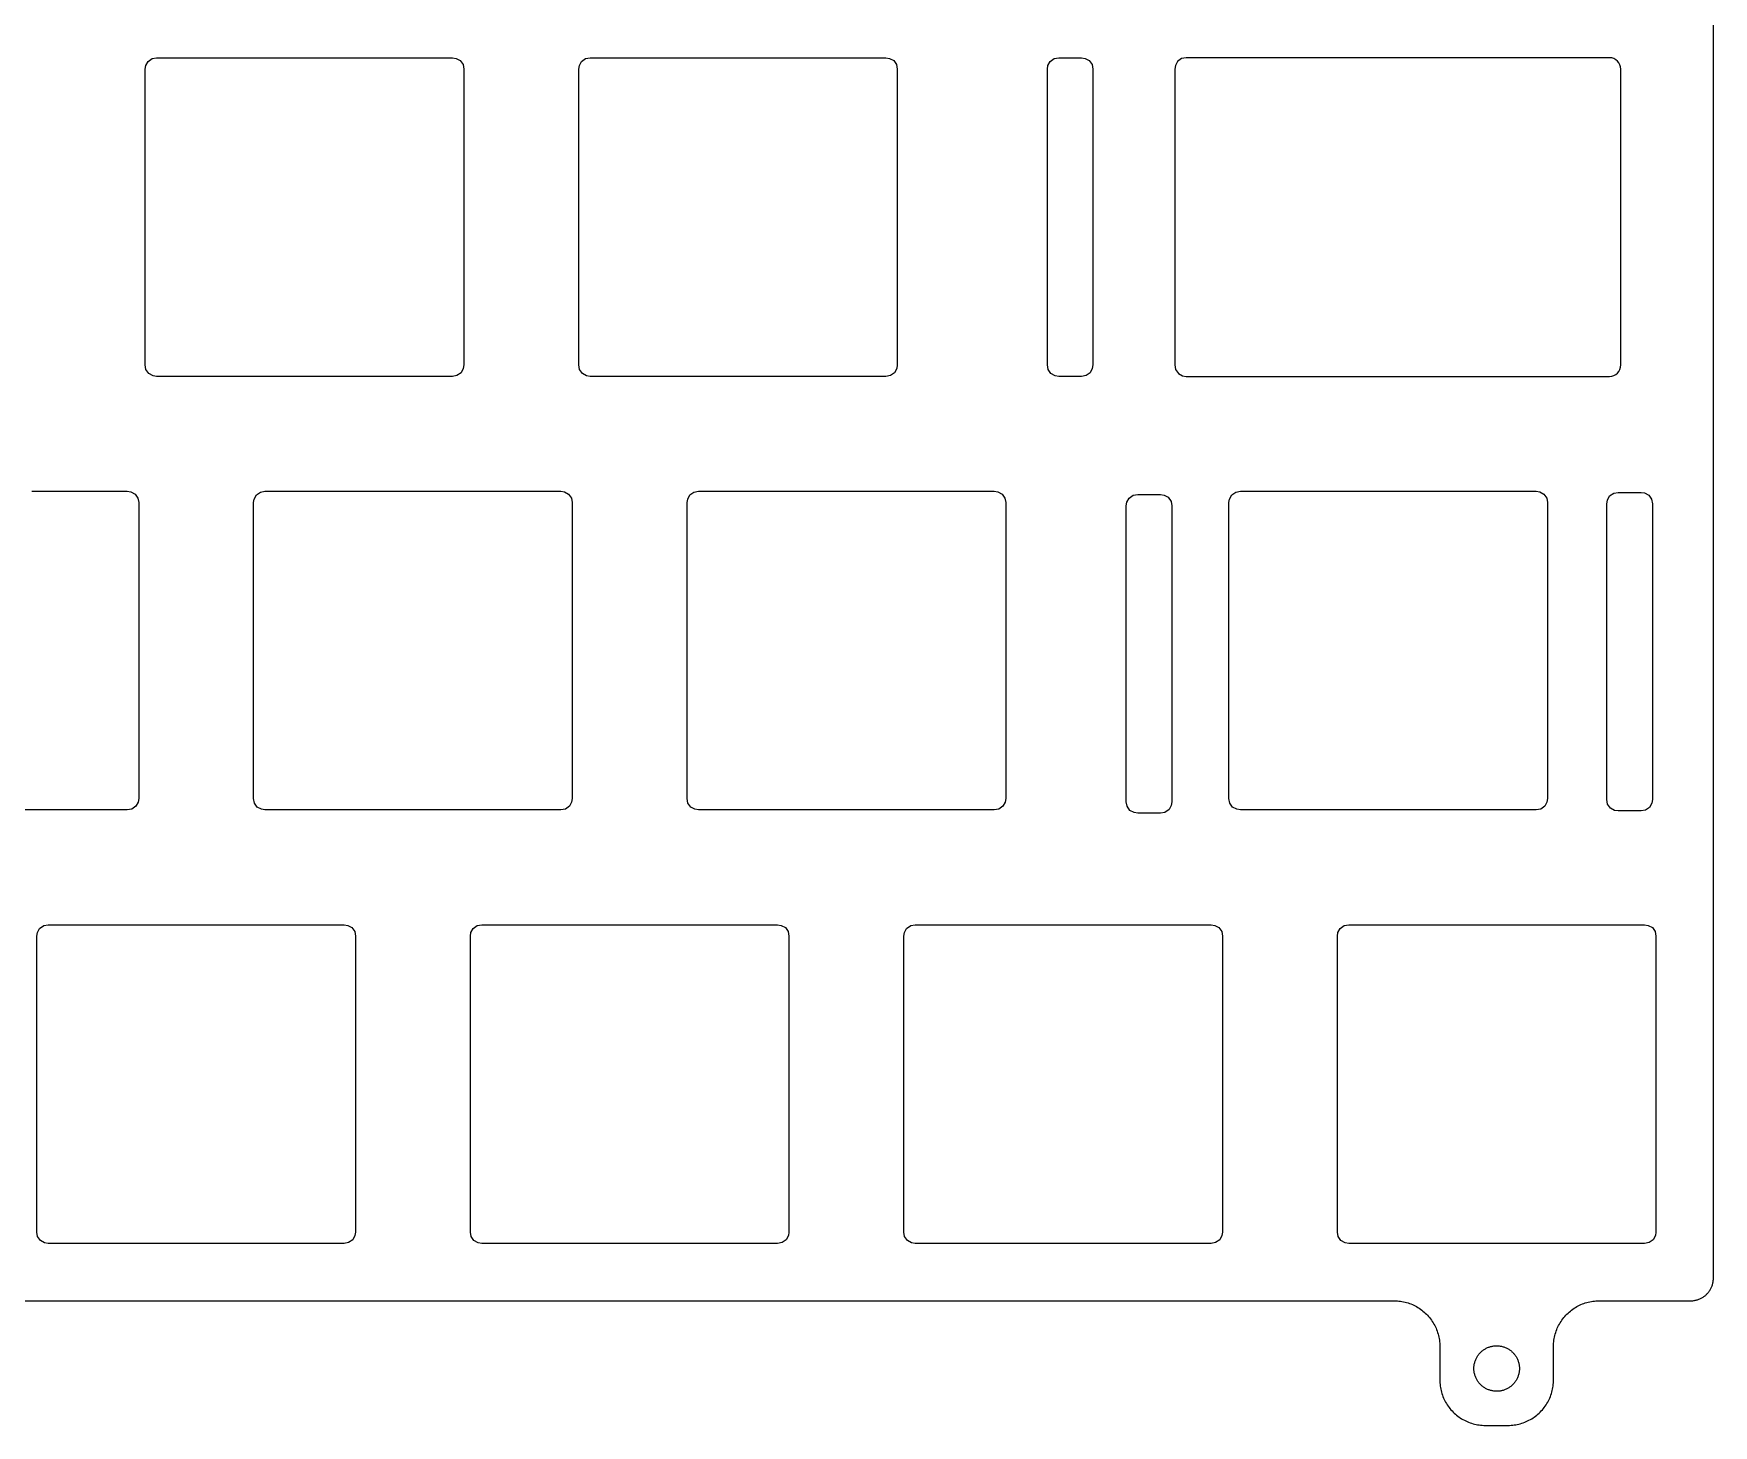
# Model space of a CAD drawing. Header units: millimetres. Extents: x -303 to 2, y 53 to 159.
# Drawn here: x -72 to 1.8, y 52.6 to 113.7 of the extents above; entities that cross this region are included whole.
import ezdxf

# ---------------------------------------------------------------- set-up
doc = ezdxf.new("R2010")
doc.units = ezdxf.units.MM
doc.layers.get('0').update_dxf_attribs({"linetype": 'CONTINUOUS'})

msp = doc.modelspace()

# ---------------------------------------------------------------- linework, layer by layer
for points in [[(-98.47159, 58.05837), (-12.22159, 58.05837), (-12.15331, 58.05721), (-12.08511, 58.05371), (-12.01706, 58.04789), (-11.94926, 58.03974), (-11.88177, 58.02929), (-11.81468, 58.01654), (-11.74806, 58.00151), (-11.682, 57.98421), (-11.61656, 57.96466), (-11.55183, 57.94289), (-11.48788, 57.91893), (-11.42479, 57.8928), (-11.36262, 57.86452), (-11.30146, 57.83414), (-11.24137, 57.80169), (-11.18242, 57.76721), (-11.12469, 57.73074), (-11.06823, 57.69231), (-11.01312, 57.65198), (-10.95942, 57.6098), (-10.90718, 57.5658), (-10.85648, 57.52004), (-10.80738, 57.47259), (-10.75992, 57.42348), (-10.71416, 57.37278), (-10.67017, 57.32055), (-10.62798, 57.26685), (-10.58765, 57.21173), (-10.54923, 57.15528), (-10.51275, 57.09754), (-10.47827, 57.03859), (-10.44582, 56.9785), (-10.41544, 56.91734), (-10.38717, 56.85517), (-10.36103, 56.79208), (-10.33707, 56.72813), (-10.3153, 56.6634), (-10.29576, 56.59797), (-10.27846, 56.5319), (-10.26342, 56.46528), (-10.25067, 56.39819), (-10.24022, 56.33071), (-10.23208, 56.2629), (-10.22625, 56.19486), (-10.22276, 56.12665), (-10.22159, 56.05837), (-10.22159, 54.58337), (-10.22042, 54.51509), (-10.21693, 54.44689), (-10.21111, 54.37884), (-10.20296, 54.31104), (-10.19251, 54.24355), (-10.17976, 54.17646), (-10.16473, 54.10984), (-10.14743, 54.04378), (-10.12788, 53.97834), (-10.10611, 53.91361), (-10.08215, 53.84966), (-10.05601, 53.78657), (-10.02774, 53.72441), (-9.99736, 53.66324), (-9.96491, 53.60315), (-9.93043, 53.5442), (-9.89396, 53.48647), (-9.85553, 53.43001), (-9.8152, 53.3749), (-9.77301, 53.3212), (-9.72902, 53.26897), (-9.68326, 53.21827), (-9.6358, 53.16916), (-9.5867, 53.1217), (-9.536, 53.07595), (-9.48377, 53.03195), (-9.43006, 52.98976), (-9.37495, 52.94943), (-9.31849, 52.91101), (-9.26076, 52.87453), (-9.20181, 52.84005), (-9.14172, 52.8076), (-9.08056, 52.77722), (-9.01839, 52.74895), (-8.9553, 52.72282), (-8.89135, 52.69885), (-8.82662, 52.67708), (-8.76118, 52.65754), (-8.69512, 52.64024), (-8.6285, 52.6252), (-8.56141, 52.61245), (-8.49392, 52.602), (-8.42612, 52.59386), (-8.35808, 52.58804), (-8.28987, 52.58454), (-8.22159, 52.58337), (-7.22159, 52.58337), (-7.15331, 52.58454), (-7.08511, 52.58804), (-7.01706, 52.59386), (-6.94926, 52.602), (-6.88177, 52.61245), (-6.81468, 52.6252), (-6.74806, 52.64024), (-6.682, 52.65754), (-6.61656, 52.67708), (-6.55183, 52.69885), (-6.48788, 52.72282), (-6.42479, 52.74895), (-6.36262, 52.77722), (-6.30146, 52.8076), (-6.24137, 52.84005), (-6.18242, 52.87453), (-6.12469, 52.91101), (-6.06823, 52.94943), (-6.01312, 52.98976), (-5.95942, 53.03195), (-5.90718, 53.07595), (-5.85648, 53.1217), (-5.80738, 53.16916), (-5.75992, 53.21827), (-5.71416, 53.26897), (-5.67017, 53.3212), (-5.62798, 53.3749), (-5.58765, 53.43001), (-5.54923, 53.48647), (-5.51275, 53.5442), (-5.47827, 53.60315), (-5.44582, 53.66324), (-5.41544, 53.72441), (-5.38717, 53.78657), (-5.36103, 53.84966), (-5.33707, 53.91361), (-5.3153, 53.97834), (-5.29576, 54.04378), (-5.27846, 54.10984), (-5.26342, 54.17646), (-5.25067, 54.24355), (-5.24022, 54.31104), (-5.23208, 54.37884), (-5.22625, 54.44689), (-5.22276, 54.51509), (-5.22159, 54.58337), (-5.22159, 56.05837), (-5.22042, 56.12665), (-5.21693, 56.19486), (-5.21111, 56.2629), (-5.20296, 56.33071), (-5.19251, 56.39819), (-5.17976, 56.46528), (-5.16473, 56.5319), (-5.14743, 56.59797), (-5.12788, 56.6634), (-5.10611, 56.72813), (-5.08215, 56.79208), (-5.05601, 56.85517), (-5.02774, 56.91734), (-4.99736, 56.9785), (-4.96491, 57.03859), (-4.93043, 57.09754), (-4.89396, 57.15528), (-4.85553, 57.21173), (-4.8152, 57.26685), (-4.77301, 57.32055), (-4.72902, 57.37278), (-4.68326, 57.42348), (-4.6358, 57.47259), (-4.5867, 57.52004), (-4.536, 57.5658), (-4.48377, 57.6098), (-4.43006, 57.65198), (-4.37495, 57.69231), (-4.31849, 57.73074), (-4.26076, 57.76721), (-4.20181, 57.80169), (-4.14172, 57.83414), (-4.08056, 57.86452), (-4.01839, 57.8928), (-3.9553, 57.91893), (-3.89135, 57.94289), (-3.82662, 57.96466), (-3.76118, 57.98421), (-3.69512, 58.00151), (-3.6285, 58.01654), (-3.56141, 58.02929), (-3.49392, 58.03974), (-3.42612, 58.04789), (-3.35808, 58.05371), (-3.28987, 58.05721), (-3.22159, 58.05837), (0.80283, 58.05837), (0.83697, 58.05896), (0.87107, 58.0607), (0.90509, 58.06362), (0.93899, 58.06769), (0.97274, 58.07291), (1.00628, 58.07929), (1.03959, 58.08681), (1.07262, 58.09546), (1.10534, 58.10523), (1.13771, 58.11611), (1.16968, 58.12809), (1.20123, 58.14116), (1.23231, 58.1553), (1.26289, 58.17049), (1.29294, 58.18671), (1.32241, 58.20395), (1.35128, 58.22219), (1.37951, 58.2414), (1.40706, 58.26157), (1.43391, 58.28266), (1.46003, 58.30466), (1.48538, 58.32754), (1.50993, 58.35126), (1.53366, 58.37582), (1.55654, 58.40117), (1.57854, 58.42728), (1.59963, 58.45414), (1.6198, 58.48169), (1.63901, 58.50992), (1.65724, 58.53879), (1.67449, 58.56826), (1.69071, 58.59831), (1.7059, 58.62889), (1.72004, 58.65997), (1.7331, 58.69152), (1.74509, 58.72349), (1.75597, 58.75586), (1.76574, 58.78857), (1.77439, 58.82161), (1.78191, 58.85492), (1.78828, 58.88846), (1.79351, 58.92221), (1.79758, 58.95611), (1.80049, 58.99013), (1.80224, 59.02423), (1.80283, 59.05837), (1.80283, 152.30625)], [(-72.09433, 93.63084), (-71.51014, 93.63084), (-70.91882, 93.63084), (-70.32154, 93.63084), (-69.71951, 93.63084), (-69.1139, 93.63084), (-68.50592, 93.63084), (-67.89674, 93.63084), (-67.73854, 93.60447), (-67.55494, 93.50877), (-67.42955, 93.3305), (-67.39674, 93.13084), (-67.39674, 93.05626), (-67.39674, 92.83885), (-67.39674, 92.48814), (-67.39674, 92.26577), (-67.39674, 92.01365), (-67.39674, 91.73297), (-67.39674, 91.42491), (-67.39674, 91.09066), (-67.39674, 90.73143), (-67.39674, 90.34839), (-67.39674, 89.94273), (-67.39674, 89.51565), (-67.39674, 89.06834), (-67.39674, 88.60199), (-67.39674, 88.11778), (-67.39674, 87.61691), (-67.39674, 87.10057), (-67.39674, 86.56994), (-67.39674, 86.02623), (-67.39674, 85.47061), (-67.39674, 84.90428), (-67.39674, 84.32843), (-67.39674, 83.74424), (-67.39674, 83.15292), (-67.39674, 82.55565), (-67.39674, 81.95361), (-67.39674, 81.348), (-67.39674, 80.74002), (-67.39674, 80.13084), (-67.42311, 79.97264), (-67.51881, 79.78904), (-67.69708, 79.66365), (-67.89674, 79.63084), (-67.97132, 79.63084), (-68.18873, 79.63084), (-68.53944, 79.63084), (-68.76181, 79.63084), (-69.01393, 79.63084), (-69.29461, 79.63084), (-69.60267, 79.63084), (-69.93692, 79.63084), (-70.29615, 79.63084), (-70.6792, 79.63084), (-71.08485, 79.63084), (-71.51193, 79.63084), (-71.95924, 79.63084), (-72.42559, 79.63084)]]:
    msp.add_lwpolyline(points)
for points in [[(-53.10924, 110.78297), (-53.10924, 110.47491), (-53.10924, 110.14066), (-53.10924, 109.78143), (-53.10924, 109.39839), (-53.10924, 108.99273), (-53.10924, 108.56565), (-53.10924, 108.11834), (-53.10924, 107.65199), (-53.10924, 107.16778), (-53.10924, 106.66691), (-53.10924, 106.15057), (-53.10924, 105.61994), (-53.10924, 105.07623), (-53.10924, 104.52061), (-53.10924, 103.95428), (-53.10924, 103.37843), (-53.10924, 102.79424), (-53.10924, 102.20292), (-53.10924, 101.60565), (-53.10924, 101.00361), (-53.10924, 100.398), (-53.10924, 99.79002), (-53.10924, 99.18084), (-53.13561, 99.02264), (-53.23131, 98.83904), (-53.40958, 98.71365), (-53.60924, 98.68084), (-53.68382, 98.68084), (-53.90123, 98.68084), (-54.25194, 98.68084), (-54.47431, 98.68084), (-54.72643, 98.68084), (-55.00711, 98.68084), (-55.31517, 98.68084), (-55.64942, 98.68084), (-56.00865, 98.68084), (-56.3917, 98.68084), (-56.79735, 98.68084), (-57.22443, 98.68084), (-57.67174, 98.68084), (-58.13809, 98.68084), (-58.6223, 98.68084), (-59.12317, 98.68084), (-59.63951, 98.68084), (-60.17014, 98.68084), (-60.71385, 98.68084), (-61.26947, 98.68084), (-61.8358, 98.68084), (-62.41165, 98.68084), (-62.99584, 98.68084), (-63.58716, 98.68084), (-64.18444, 98.68084), (-64.78647, 98.68084), (-65.39208, 98.68084), (-66.00006, 98.68084), (-66.60924, 98.68084), (-66.76744, 98.70721), (-66.95104, 98.80291), (-67.07643, 98.98118), (-67.10924, 99.18084), (-67.10924, 99.25543), (-67.10924, 99.47283), (-67.10924, 99.82354), (-67.10924, 100.04591), (-67.10924, 100.29803), (-67.10924, 100.57871), (-67.10924, 100.88677), (-67.10924, 101.22102), (-67.10924, 101.58026), (-67.10924, 101.9633), (-67.10924, 102.36895), (-67.10924, 102.79603), (-67.10924, 103.24334), (-67.10924, 103.7097), (-67.10924, 104.1939), (-67.10924, 104.69477), (-67.10924, 105.21111), (-67.10924, 105.74174), (-67.10924, 106.28546), (-67.10924, 106.84107), (-67.10924, 107.4074), (-67.10924, 107.98325), (-67.10924, 108.56744), (-67.10924, 109.15876), (-67.10924, 109.75604), (-67.10924, 110.35807), (-67.10924, 110.96368), (-67.10924, 111.57166), (-67.10924, 112.18084), (-67.08287, 112.33904), (-66.98717, 112.52264), (-66.8089, 112.64803), (-66.60924, 112.68084), (-66.53466, 112.68084), (-66.31725, 112.68084), (-65.96654, 112.68084), (-65.74417, 112.68084), (-65.49205, 112.68084), (-65.21137, 112.68084), (-64.90331, 112.68084), (-64.56906, 112.68084), (-64.20983, 112.68084), (-63.82678, 112.68084), (-63.42113, 112.68084), (-62.99405, 112.68084), (-62.54674, 112.68084), (-62.08039, 112.68084), (-61.59618, 112.68084), (-61.09531, 112.68084), (-60.57897, 112.68084), (-60.04834, 112.68084), (-59.50463, 112.68084), (-58.94901, 112.68084), (-58.38268, 112.68084), (-57.80683, 112.68084), (-57.22264, 112.68084), (-56.63132, 112.68084), (-56.03404, 112.68084), (-55.43201, 112.68084), (-54.8264, 112.68084), (-54.21842, 112.68084), (-53.60924, 112.68084), (-53.45104, 112.65447), (-53.26744, 112.55877), (-53.14205, 112.3805), (-53.10924, 112.18084), (-53.10924, 112.10626), (-53.10924, 111.88885), (-53.10924, 111.53814), (-53.10924, 111.31577), (-53.10924, 111.06365)], [(-34.05924, 111.06365), (-34.05924, 110.78297), (-34.05924, 110.47491), (-34.05924, 110.14066), (-34.05924, 109.78143), (-34.05924, 109.39839), (-34.05924, 108.99273), (-34.05924, 108.56565), (-34.05924, 108.11834), (-34.05924, 107.65199), (-34.05924, 107.16778), (-34.05924, 106.66691), (-34.05924, 106.15057), (-34.05924, 105.61994), (-34.05924, 105.07623), (-34.05924, 104.52061), (-34.05924, 103.95428), (-34.05924, 103.37843), (-34.05924, 102.79424), (-34.05924, 102.20292), (-34.05924, 101.60565), (-34.05924, 101.00361), (-34.05924, 100.398), (-34.05924, 99.79002), (-34.05924, 99.18084), (-34.08561, 99.02264), (-34.18131, 98.83904), (-34.35958, 98.71365), (-34.55924, 98.68084), (-34.63382, 98.68084), (-34.85123, 98.68084), (-35.20194, 98.68084), (-35.42431, 98.68084), (-35.67643, 98.68084), (-35.95711, 98.68084), (-36.26517, 98.68084), (-36.59942, 98.68084), (-36.95865, 98.68084), (-37.3417, 98.68084), (-37.74735, 98.68084), (-38.17443, 98.68084), (-38.62174, 98.68084), (-39.08809, 98.68084), (-39.5723, 98.68084), (-40.07317, 98.68084), (-40.58951, 98.68084), (-41.12014, 98.68084), (-41.66385, 98.68084), (-42.21947, 98.68084), (-42.7858, 98.68084), (-43.36165, 98.68084), (-43.94584, 98.68084), (-44.53716, 98.68084), (-45.13444, 98.68084), (-45.73647, 98.68084), (-46.34208, 98.68084), (-46.95006, 98.68084), (-47.55924, 98.68084), (-47.71744, 98.70721), (-47.90104, 98.80291), (-48.02643, 98.98118), (-48.05924, 99.18084), (-48.05924, 99.25543), (-48.05924, 99.47283), (-48.05924, 99.82354), (-48.05924, 100.04591), (-48.05924, 100.29803), (-48.05924, 100.57871), (-48.05924, 100.88677), (-48.05924, 101.22102), (-48.05924, 101.58026), (-48.05924, 101.9633), (-48.05924, 102.36895), (-48.05924, 102.79603), (-48.05924, 103.24334), (-48.05924, 103.7097), (-48.05924, 104.1939), (-48.05924, 104.69477), (-48.05924, 105.21111), (-48.05924, 105.74174), (-48.05924, 106.28546), (-48.05924, 106.84107), (-48.05924, 107.4074), (-48.05924, 107.98325), (-48.05924, 108.56744), (-48.05924, 109.15876), (-48.05924, 109.75604), (-48.05924, 110.35807), (-48.05924, 110.96368), (-48.05924, 111.57166), (-48.05924, 112.18084), (-48.03287, 112.33904), (-47.93717, 112.52264), (-47.7589, 112.64803), (-47.55924, 112.68084), (-47.48466, 112.68084), (-47.26725, 112.68084), (-46.91654, 112.68084), (-46.69417, 112.68084), (-46.44205, 112.68084), (-46.16137, 112.68084), (-45.85331, 112.68084), (-45.51906, 112.68084), (-45.15983, 112.68084), (-44.77678, 112.68084), (-44.37113, 112.68084), (-43.94405, 112.68084), (-43.49674, 112.68084), (-43.03039, 112.68084), (-42.54618, 112.68084), (-42.04531, 112.68084), (-41.52897, 112.68084), (-40.99834, 112.68084), (-40.45463, 112.68084), (-39.89901, 112.68084), (-39.33268, 112.68084), (-38.75683, 112.68084), (-38.17264, 112.68084), (-37.58132, 112.68084), (-36.98404, 112.68084), (-36.38201, 112.68084), (-35.7764, 112.68084), (-35.16842, 112.68084), (-34.55924, 112.68084), (-34.40104, 112.65447), (-34.21744, 112.55877), (-34.09205, 112.3805), (-34.05924, 112.18084), (-34.05924, 112.10626), (-34.05924, 111.88885), (-34.05924, 111.53814), (-34.05924, 111.31577)], [(-25.46549, 111.53814), (-25.46549, 111.31577), (-25.46549, 111.06365), (-25.46549, 110.78297), (-25.46549, 110.47491), (-25.46549, 110.14066), (-25.46549, 109.78143), (-25.46549, 109.39839), (-25.46549, 108.99273), (-25.46549, 108.56565), (-25.46549, 108.11834), (-25.46549, 107.65199), (-25.46549, 107.16778), (-25.46549, 106.66691), (-25.46549, 106.15057), (-25.46549, 105.61994), (-25.46549, 105.07623), (-25.46549, 104.52061), (-25.46549, 103.95428), (-25.46549, 103.37843), (-25.46549, 102.79424), (-25.46549, 102.20292), (-25.46549, 101.60565), (-25.46549, 101.00361), (-25.46549, 100.398), (-25.46549, 99.79002), (-25.46549, 99.18084), (-25.49186, 99.02264), (-25.58756, 98.83904), (-25.76583, 98.71365), (-25.96549, 98.68084), (-26.07302, 98.68084), (-26.27799, 98.68084), (-26.512, 98.68084), (-26.73302, 98.68084), (-26.96549, 98.68084), (-27.12369, 98.70721), (-27.30729, 98.80291), (-27.43268, 98.98118), (-27.46549, 99.18084), (-27.46549, 99.25543), (-27.46549, 99.47283), (-27.46549, 99.82354), (-27.46549, 100.04591), (-27.46549, 100.29803), (-27.46549, 100.57871), (-27.46549, 100.88677), (-27.46549, 101.22102), (-27.46549, 101.58026), (-27.46549, 101.9633), (-27.46549, 102.36895), (-27.46549, 102.79603), (-27.46549, 103.24334), (-27.46549, 103.7097), (-27.46549, 104.1939), (-27.46549, 104.69477), (-27.46549, 105.21111), (-27.46549, 105.74174), (-27.46549, 106.28546), (-27.46549, 106.84107), (-27.46549, 107.4074), (-27.46549, 107.98325), (-27.46549, 108.56744), (-27.46549, 109.15876), (-27.46549, 109.75604), (-27.46549, 110.35807), (-27.46549, 110.96368), (-27.46549, 111.57166), (-27.46549, 112.18084), (-27.43912, 112.33904), (-27.34342, 112.52264), (-27.16515, 112.64803), (-26.96549, 112.68084), (-26.85796, 112.68084), (-26.65299, 112.68084), (-26.41898, 112.68084), (-26.19796, 112.68084), (-25.96549, 112.68084), (-25.80729, 112.65447), (-25.62369, 112.55877), (-25.4983, 112.3805), (-25.46549, 112.18084), (-25.46549, 112.10626), (-25.46549, 111.88885)], [(-48.34674, 81.348), (-48.34674, 80.74002), (-48.34674, 80.13084), (-48.37311, 79.97264), (-48.46881, 79.78904), (-48.64708, 79.66365), (-48.84674, 79.63084), (-48.92132, 79.63084), (-49.13873, 79.63084), (-49.48944, 79.63084), (-49.71181, 79.63084), (-49.96393, 79.63084), (-50.24461, 79.63084), (-50.55267, 79.63084), (-50.88692, 79.63084), (-51.24615, 79.63084), (-51.6292, 79.63084), (-52.03485, 79.63084), (-52.46193, 79.63084), (-52.90924, 79.63084), (-53.37559, 79.63084), (-53.8598, 79.63084), (-54.36067, 79.63084), (-54.87701, 79.63084), (-55.40764, 79.63084), (-55.95135, 79.63084), (-56.50697, 79.63084), (-57.0733, 79.63084), (-57.64915, 79.63084), (-58.23334, 79.63084), (-58.82466, 79.63084), (-59.42194, 79.63084), (-60.02397, 79.63084), (-60.62958, 79.63084), (-61.23756, 79.63084), (-61.84674, 79.63084), (-62.00494, 79.65721), (-62.18854, 79.75291), (-62.31393, 79.93118), (-62.34674, 80.13084), (-62.34674, 80.20543), (-62.34674, 80.42283), (-62.34674, 80.77354), (-62.34674, 80.99591), (-62.34674, 81.24803), (-62.34674, 81.52871), (-62.34674, 81.83677), (-62.34674, 82.17102), (-62.34674, 82.53026), (-62.34674, 82.9133), (-62.34674, 83.31895), (-62.34674, 83.74603), (-62.34674, 84.19334), (-62.34674, 84.6597), (-62.34674, 85.1439), (-62.34674, 85.64477), (-62.34674, 86.16111), (-62.34674, 86.69174), (-62.34674, 87.23546), (-62.34674, 87.79107), (-62.34674, 88.3574), (-62.34674, 88.93325), (-62.34674, 89.51744), (-62.34674, 90.10876), (-62.34674, 90.70604), (-62.34674, 91.30807), (-62.34674, 91.91368), (-62.34674, 92.52166), (-62.34674, 93.13084), (-62.32037, 93.28904), (-62.22467, 93.47264), (-62.0464, 93.59803), (-61.84674, 93.63084), (-61.77216, 93.63084), (-61.55475, 93.63084), (-61.20404, 93.63084), (-60.98167, 93.63084), (-60.72955, 93.63084), (-60.44887, 93.63084), (-60.14081, 93.63084), (-59.80656, 93.63084), (-59.44733, 93.63084), (-59.06428, 93.63084), (-58.65863, 93.63084), (-58.23155, 93.63084), (-57.78424, 93.63084), (-57.31789, 93.63084), (-56.83368, 93.63084), (-56.33281, 93.63084), (-55.81647, 93.63084), (-55.28584, 93.63084), (-54.74213, 93.63084), (-54.18651, 93.63084), (-53.62018, 93.63084), (-53.04433, 93.63084), (-52.46014, 93.63084), (-51.86882, 93.63084), (-51.27154, 93.63084), (-50.66951, 93.63084), (-50.0639, 93.63084), (-49.45592, 93.63084), (-48.84674, 93.63084), (-48.68854, 93.60447), (-48.50494, 93.50877), (-48.37955, 93.3305), (-48.34674, 93.13084), (-48.34674, 93.05626), (-48.34674, 92.83885), (-48.34674, 92.48814), (-48.34674, 92.26577), (-48.34674, 92.01365), (-48.34674, 91.73297), (-48.34674, 91.42491), (-48.34674, 91.09066), (-48.34674, 90.73143), (-48.34674, 90.34839), (-48.34674, 89.94273), (-48.34674, 89.51565), (-48.34674, 89.06834), (-48.34674, 88.60199), (-48.34674, 88.11778), (-48.34674, 87.61691), (-48.34674, 87.10057), (-48.34674, 86.56994), (-48.34674, 86.02623), (-48.34674, 85.47061), (-48.34674, 84.90428), (-48.34674, 84.32843), (-48.34674, 83.74424), (-48.34674, 83.15292), (-48.34674, 82.55565), (-48.34674, 81.95361)], [(-42.72216, 93.63084), (-42.50475, 93.63084), (-42.15404, 93.63084), (-41.93167, 93.63084), (-41.67955, 93.63084), (-41.39887, 93.63084), (-41.09081, 93.63084), (-40.75656, 93.63084), (-40.39733, 93.63084), (-40.01428, 93.63084), (-39.60863, 93.63084), (-39.18155, 93.63084), (-38.73424, 93.63084), (-38.26789, 93.63084), (-37.78368, 93.63084), (-37.28281, 93.63084), (-36.76647, 93.63084), (-36.23584, 93.63084), (-35.69213, 93.63084), (-35.13651, 93.63084), (-34.57018, 93.63084), (-33.99433, 93.63084), (-33.41014, 93.63084), (-32.81882, 93.63084), (-32.22154, 93.63084), (-31.61951, 93.63084), (-31.0139, 93.63084), (-30.40592, 93.63084), (-29.79674, 93.63084), (-29.63854, 93.60447), (-29.45494, 93.50877), (-29.32955, 93.3305), (-29.29674, 93.13084), (-29.29674, 93.05626), (-29.29674, 92.83885), (-29.29674, 92.48814), (-29.29674, 92.26577), (-29.29674, 92.01365), (-29.29674, 91.73297), (-29.29674, 91.42491), (-29.29674, 91.09066), (-29.29674, 90.73143), (-29.29674, 90.34839), (-29.29674, 89.94273), (-29.29674, 89.51565), (-29.29674, 89.06834), (-29.29674, 88.60199), (-29.29674, 88.11778), (-29.29674, 87.61691), (-29.29674, 87.10057), (-29.29674, 86.56994), (-29.29674, 86.02623), (-29.29674, 85.47061), (-29.29674, 84.90428), (-29.29674, 84.32843), (-29.29674, 83.74424), (-29.29674, 83.15292), (-29.29674, 82.55565), (-29.29674, 81.95361), (-29.29674, 81.348), (-29.29674, 80.74002), (-29.29674, 80.13084), (-29.32311, 79.97264), (-29.41881, 79.78904), (-29.59708, 79.66365), (-29.79674, 79.63084), (-29.87132, 79.63084), (-30.08873, 79.63084), (-30.43944, 79.63084), (-30.66181, 79.63084), (-30.91393, 79.63084), (-31.19461, 79.63084), (-31.50267, 79.63084), (-31.83692, 79.63084), (-32.19615, 79.63084), (-32.5792, 79.63084), (-32.98485, 79.63084), (-33.41193, 79.63084), (-33.85924, 79.63084), (-34.32559, 79.63084), (-34.8098, 79.63084), (-35.31067, 79.63084), (-35.82701, 79.63084), (-36.35764, 79.63084), (-36.90135, 79.63084), (-37.45697, 79.63084), (-38.0233, 79.63084), (-38.59915, 79.63084), (-39.18334, 79.63084), (-39.77466, 79.63084), (-40.37194, 79.63084), (-40.97397, 79.63084), (-41.57958, 79.63084), (-42.18756, 79.63084), (-42.79674, 79.63084), (-42.95494, 79.65721), (-43.13854, 79.75291), (-43.26393, 79.93118), (-43.29674, 80.13084), (-43.29674, 80.20543), (-43.29674, 80.42283), (-43.29674, 80.77354), (-43.29674, 80.99591), (-43.29674, 81.24803), (-43.29674, 81.52871), (-43.29674, 81.83677), (-43.29674, 82.17102), (-43.29674, 82.53026), (-43.29674, 82.9133), (-43.29674, 83.31895), (-43.29674, 83.74603), (-43.29674, 84.19334), (-43.29674, 84.6597), (-43.29674, 85.1439), (-43.29674, 85.64477), (-43.29674, 86.16111), (-43.29674, 86.69174), (-43.29674, 87.23546), (-43.29674, 87.79107), (-43.29674, 88.3574), (-43.29674, 88.93325), (-43.29674, 89.51744), (-43.29674, 90.10876), (-43.29674, 90.70604), (-43.29674, 91.30807), (-43.29674, 91.91368), (-43.29674, 92.52166), (-43.29674, 93.13084), (-43.27037, 93.28904), (-43.17467, 93.47264), (-42.9964, 93.59803), (-42.79674, 93.63084)], [(-22.49624, 93.48884), (-22.33804, 93.46247), (-22.15444, 93.36677), (-22.02905, 93.1885), (-21.99624, 92.98884), (-21.99624, 92.91426), (-21.99624, 92.69685), (-21.99624, 92.34614), (-21.99624, 92.12377), (-21.99624, 91.87165), (-21.99624, 91.59097), (-21.99624, 91.28291), (-21.99624, 90.94866), (-21.99624, 90.58943), (-21.99624, 90.20639), (-21.99624, 89.80073), (-21.99624, 89.37365), (-21.99624, 88.92634), (-21.99624, 88.45999), (-21.99624, 87.97578), (-21.99624, 87.47491), (-21.99624, 86.95857), (-21.99624, 86.42794), (-21.99624, 85.88423), (-21.99624, 85.32861), (-21.99624, 84.76228), (-21.99624, 84.18643), (-21.99624, 83.60224), (-21.99624, 83.01092), (-21.99624, 82.41365), (-21.99624, 81.81161), (-21.99624, 81.206), (-21.99624, 80.59802), (-21.99624, 79.98884), (-22.02261, 79.83064), (-22.11831, 79.64704), (-22.29658, 79.52165), (-22.49624, 79.48884), (-22.60377, 79.48884), (-22.80874, 79.48884), (-23.04275, 79.48884), (-23.26377, 79.48884), (-23.49624, 79.48884), (-23.65444, 79.51521), (-23.83804, 79.61091), (-23.96343, 79.78918), (-23.99624, 79.98884), (-23.99624, 80.06343), (-23.99624, 80.28083), (-23.99624, 80.63154), (-23.99624, 80.85391), (-23.99624, 81.10603), (-23.99624, 81.38671), (-23.99624, 81.69477), (-23.99624, 82.02902), (-23.99624, 82.38826), (-23.99624, 82.7713), (-23.99624, 83.17695), (-23.99624, 83.60403), (-23.99624, 84.05134), (-23.99624, 84.5177), (-23.99624, 85.0019), (-23.99624, 85.50277), (-23.99624, 86.01911), (-23.99624, 86.54974), (-23.99624, 87.09346), (-23.99624, 87.64907), (-23.99624, 88.2154), (-23.99624, 88.79125), (-23.99624, 89.37544), (-23.99624, 89.96676), (-23.99624, 90.56404), (-23.99624, 91.16607), (-23.99624, 91.77168), (-23.99624, 92.37966), (-23.99624, 92.98884), (-23.96987, 93.14704), (-23.87417, 93.33064), (-23.6959, 93.45603), (-23.49624, 93.48884), (-23.38871, 93.48884), (-23.18374, 93.48884), (-22.94973, 93.48884), (-22.72871, 93.48884)], [(-6.84931, 79.63084), (-7.10143, 79.63084), (-7.38211, 79.63084), (-7.69017, 79.63084), (-8.02442, 79.63084), (-8.38365, 79.63084), (-8.7667, 79.63084), (-9.17235, 79.63084), (-9.59943, 79.63084), (-10.04674, 79.63084), (-10.51309, 79.63084), (-10.9973, 79.63084), (-11.49817, 79.63084), (-12.01451, 79.63084), (-12.54514, 79.63084), (-13.08885, 79.63084), (-13.64447, 79.63084), (-14.2108, 79.63084), (-14.78665, 79.63084), (-15.37084, 79.63084), (-15.96216, 79.63084), (-16.55944, 79.63084), (-17.16147, 79.63084), (-17.76708, 79.63084), (-18.37506, 79.63084), (-18.98424, 79.63084), (-19.14244, 79.65721), (-19.32604, 79.75291), (-19.45143, 79.93118), (-19.48424, 80.13084), (-19.48424, 80.20543), (-19.48424, 80.42283), (-19.48424, 80.77354), (-19.48424, 80.99591), (-19.48424, 81.24803), (-19.48424, 81.52871), (-19.48424, 81.83677), (-19.48424, 82.17102), (-19.48424, 82.53026), (-19.48424, 82.9133), (-19.48424, 83.31895), (-19.48424, 83.74603), (-19.48424, 84.19334), (-19.48424, 84.6597), (-19.48424, 85.1439), (-19.48424, 85.64477), (-19.48424, 86.16111), (-19.48424, 86.69174), (-19.48424, 87.23546), (-19.48424, 87.79107), (-19.48424, 88.3574), (-19.48424, 88.93325), (-19.48424, 89.51744), (-19.48424, 90.10876), (-19.48424, 90.70604), (-19.48424, 91.30807), (-19.48424, 91.91368), (-19.48424, 92.52166), (-19.48424, 93.13084), (-19.45787, 93.28904), (-19.36217, 93.47264), (-19.1839, 93.59803), (-18.98424, 93.63084), (-18.90966, 93.63084), (-18.69225, 93.63084), (-18.34154, 93.63084), (-18.11917, 93.63084), (-17.86705, 93.63084), (-17.58637, 93.63084), (-17.27831, 93.63084), (-16.94406, 93.63084), (-16.58483, 93.63084), (-16.20178, 93.63084), (-15.79613, 93.63084), (-15.36905, 93.63084), (-14.92174, 93.63084), (-14.45539, 93.63084), (-13.97118, 93.63084), (-13.47031, 93.63084), (-12.95397, 93.63084), (-12.42334, 93.63084), (-11.87963, 93.63084), (-11.32401, 93.63084), (-10.75768, 93.63084), (-10.18183, 93.63084), (-9.59764, 93.63084), (-9.00632, 93.63084), (-8.40904, 93.63084), (-7.80701, 93.63084), (-7.2014, 93.63084), (-6.59342, 93.63084), (-5.98424, 93.63084), (-5.82604, 93.60447), (-5.64244, 93.50877), (-5.51705, 93.3305), (-5.48424, 93.13084), (-5.48424, 93.05626), (-5.48424, 92.83885), (-5.48424, 92.48814), (-5.48424, 92.26577), (-5.48424, 92.01365), (-5.48424, 91.73297), (-5.48424, 91.42491), (-5.48424, 91.09066), (-5.48424, 90.73143), (-5.48424, 90.34839), (-5.48424, 89.94273), (-5.48424, 89.51565), (-5.48424, 89.06834), (-5.48424, 88.60199), (-5.48424, 88.11778), (-5.48424, 87.61691), (-5.48424, 87.10057), (-5.48424, 86.56994), (-5.48424, 86.02623), (-5.48424, 85.47061), (-5.48424, 84.90428), (-5.48424, 84.32843), (-5.48424, 83.74424), (-5.48424, 83.15292), (-5.48424, 82.55565), (-5.48424, 81.95361), (-5.48424, 81.348), (-5.48424, 80.74002), (-5.48424, 80.13084), (-5.51061, 79.97264), (-5.60631, 79.78904), (-5.78458, 79.66365), (-5.98424, 79.63084), (-6.05882, 79.63084), (-6.27623, 79.63084), (-6.62694, 79.63084)], [(-1.69074, 79.58384), (-1.92475, 79.58384), (-2.14577, 79.58384), (-2.37824, 79.58384), (-2.53644, 79.61021), (-2.72004, 79.70591), (-2.84543, 79.88418), (-2.87824, 80.08384), (-2.87824, 80.15843), (-2.87824, 80.37583), (-2.87824, 80.72654), (-2.87824, 80.94891), (-2.87824, 81.20103), (-2.87824, 81.48171), (-2.87824, 81.78977), (-2.87824, 82.12402), (-2.87824, 82.48326), (-2.87824, 82.8663), (-2.87824, 83.27195), (-2.87824, 83.69903), (-2.87824, 84.14634), (-2.87824, 84.6127), (-2.87824, 85.0969), (-2.87824, 85.59777), (-2.87824, 86.11411), (-2.87824, 86.64474), (-2.87824, 87.18846), (-2.87824, 87.74407), (-2.87824, 88.3104), (-2.87824, 88.88625), (-2.87824, 89.47044), (-2.87824, 90.06176), (-2.87824, 90.65904), (-2.87824, 91.26107), (-2.87824, 91.86668), (-2.87824, 92.47466), (-2.87824, 93.08384), (-2.85187, 93.24204), (-2.75617, 93.42564), (-2.5779, 93.55103), (-2.37824, 93.58384), (-2.27071, 93.58384), (-2.06574, 93.58384), (-1.83173, 93.58384), (-1.61071, 93.58384), (-1.37824, 93.58384), (-1.22004, 93.55747), (-1.03644, 93.46177), (-0.91105, 93.2835), (-0.87824, 93.08384), (-0.87824, 93.00926), (-0.87824, 92.79185), (-0.87824, 92.44114), (-0.87824, 92.21877), (-0.87824, 91.96665), (-0.87824, 91.68597), (-0.87824, 91.37791), (-0.87824, 91.04366), (-0.87824, 90.68443), (-0.87824, 90.30139), (-0.87824, 89.89573), (-0.87824, 89.46865), (-0.87824, 89.02134), (-0.87824, 88.55499), (-0.87824, 88.07078), (-0.87824, 87.56991), (-0.87824, 87.05357), (-0.87824, 86.52294), (-0.87824, 85.97923), (-0.87824, 85.42361), (-0.87824, 84.85728), (-0.87824, 84.28143), (-0.87824, 83.69724), (-0.87824, 83.10592), (-0.87824, 82.50865), (-0.87824, 81.90661), (-0.87824, 81.301), (-0.87824, 80.69302), (-0.87824, 80.08384), (-0.90461, 79.92564), (-1.00031, 79.74204), (-1.17858, 79.61665), (-1.37824, 79.58384), (-1.48577, 79.58384)], [(-62.43424, 60.58084), (-62.90059, 60.58084), (-63.3848, 60.58084), (-63.88567, 60.58084), (-64.40201, 60.58084), (-64.93264, 60.58084), (-65.47635, 60.58084), (-66.03197, 60.58084), (-66.5983, 60.58084), (-67.17415, 60.58084), (-67.75834, 60.58084), (-68.34966, 60.58084), (-68.94694, 60.58084), (-69.54897, 60.58084), (-70.15458, 60.58084), (-70.76256, 60.58084), (-71.37174, 60.58084), (-71.52994, 60.60721), (-71.71354, 60.70291), (-71.83893, 60.88118), (-71.87174, 61.08084), (-71.87174, 61.15543), (-71.87174, 61.37283), (-71.87174, 61.72354), (-71.87174, 61.94591), (-71.87174, 62.19803), (-71.87174, 62.47871), (-71.87174, 62.78677), (-71.87174, 63.12102), (-71.87174, 63.48026), (-71.87174, 63.8633), (-71.87174, 64.26895), (-71.87174, 64.69603), (-71.87174, 65.14334), (-71.87174, 65.6097), (-71.87174, 66.0939), (-71.87174, 66.59477), (-71.87174, 67.11111), (-71.87174, 67.64174), (-71.87174, 68.18546), (-71.87174, 68.74107), (-71.87174, 69.3074), (-71.87174, 69.88325), (-71.87174, 70.46744), (-71.87174, 71.05876), (-71.87174, 71.65604), (-71.87174, 72.25807), (-71.87174, 72.86368), (-71.87174, 73.47166), (-71.87174, 74.08084), (-71.84537, 74.23904), (-71.74967, 74.42264), (-71.5714, 74.54803), (-71.37174, 74.58084), (-71.29716, 74.58084), (-71.07975, 74.58084), (-70.72904, 74.58084), (-70.50667, 74.58084), (-70.25455, 74.58084), (-69.97387, 74.58084), (-69.66581, 74.58084), (-69.33156, 74.58084), (-68.97233, 74.58084), (-68.58928, 74.58084), (-68.18363, 74.58084), (-67.75655, 74.58084), (-67.30924, 74.58084), (-66.84289, 74.58084), (-66.35868, 74.58084), (-65.85781, 74.58084), (-65.34147, 74.58084), (-64.81084, 74.58084), (-64.26713, 74.58084), (-63.71151, 74.58084), (-63.14518, 74.58084), (-62.56933, 74.58084), (-61.98514, 74.58084), (-61.39382, 74.58084), (-60.79654, 74.58084), (-60.19451, 74.58084), (-59.5889, 74.58084), (-58.98092, 74.58084), (-58.37174, 74.58084), (-58.21354, 74.55447), (-58.02994, 74.45877), (-57.90455, 74.2805), (-57.87174, 74.08084), (-57.87174, 74.00626), (-57.87174, 73.78885), (-57.87174, 73.43814), (-57.87174, 73.21577), (-57.87174, 72.96365), (-57.87174, 72.68297), (-57.87174, 72.37491), (-57.87174, 72.04066), (-57.87174, 71.68143), (-57.87174, 71.29839), (-57.87174, 70.89273), (-57.87174, 70.46565), (-57.87174, 70.01834), (-57.87174, 69.55199), (-57.87174, 69.06778), (-57.87174, 68.56691), (-57.87174, 68.05057), (-57.87174, 67.51994), (-57.87174, 66.97623), (-57.87174, 66.42061), (-57.87174, 65.85428), (-57.87174, 65.27843), (-57.87174, 64.69424), (-57.87174, 64.10292), (-57.87174, 63.50565), (-57.87174, 62.90361), (-57.87174, 62.298), (-57.87174, 61.69002), (-57.87174, 61.08084), (-57.89811, 60.92264), (-57.99381, 60.73904), (-58.17208, 60.61365), (-58.37174, 60.58084), (-58.44632, 60.58084), (-58.66373, 60.58084), (-59.01444, 60.58084), (-59.23681, 60.58084), (-59.48893, 60.58084), (-59.76961, 60.58084), (-60.07767, 60.58084), (-60.41192, 60.58084), (-60.77115, 60.58084), (-61.1542, 60.58084), (-61.55985, 60.58084), (-61.98693, 60.58084)], [(-38.82174, 72.37491), (-38.82174, 72.04066), (-38.82174, 71.68143), (-38.82174, 71.29839), (-38.82174, 70.89273), (-38.82174, 70.46565), (-38.82174, 70.01834), (-38.82174, 69.55199), (-38.82174, 69.06778), (-38.82174, 68.56691), (-38.82174, 68.05057), (-38.82174, 67.51994), (-38.82174, 66.97623), (-38.82174, 66.42061), (-38.82174, 65.85428), (-38.82174, 65.27843), (-38.82174, 64.69424), (-38.82174, 64.10292), (-38.82174, 63.50565), (-38.82174, 62.90361), (-38.82174, 62.298), (-38.82174, 61.69002), (-38.82174, 61.08084), (-38.84811, 60.92264), (-38.94381, 60.73904), (-39.12208, 60.61365), (-39.32174, 60.58084), (-39.39632, 60.58084), (-39.61373, 60.58084), (-39.96444, 60.58084), (-40.18681, 60.58084), (-40.43893, 60.58084), (-40.71961, 60.58084), (-41.02767, 60.58084), (-41.36192, 60.58084), (-41.72115, 60.58084), (-42.1042, 60.58084), (-42.50985, 60.58084), (-42.93693, 60.58084), (-43.38424, 60.58084), (-43.85059, 60.58084), (-44.3348, 60.58084), (-44.83567, 60.58084), (-45.35201, 60.58084), (-45.88264, 60.58084), (-46.42635, 60.58084), (-46.98197, 60.58084), (-47.5483, 60.58084), (-48.12415, 60.58084), (-48.70834, 60.58084), (-49.29966, 60.58084), (-49.89694, 60.58084), (-50.49897, 60.58084), (-51.10458, 60.58084), (-51.71256, 60.58084), (-52.32174, 60.58084), (-52.47994, 60.60721), (-52.66354, 60.70291), (-52.78893, 60.88118), (-52.82174, 61.08084), (-52.82174, 61.15543), (-52.82174, 61.37283), (-52.82174, 61.72354), (-52.82174, 61.94591), (-52.82174, 62.19803), (-52.82174, 62.47871), (-52.82174, 62.78677), (-52.82174, 63.12102), (-52.82174, 63.48026), (-52.82174, 63.8633), (-52.82174, 64.26895), (-52.82174, 64.69603), (-52.82174, 65.14334), (-52.82174, 65.6097), (-52.82174, 66.0939), (-52.82174, 66.59477), (-52.82174, 67.11111), (-52.82174, 67.64174), (-52.82174, 68.18546), (-52.82174, 68.74107), (-52.82174, 69.3074), (-52.82174, 69.88325), (-52.82174, 70.46744), (-52.82174, 71.05876), (-52.82174, 71.65604), (-52.82174, 72.25807), (-52.82174, 72.86368), (-52.82174, 73.47166), (-52.82174, 74.08084), (-52.79537, 74.23904), (-52.69967, 74.42264), (-52.5214, 74.54803), (-52.32174, 74.58084), (-52.24716, 74.58084), (-52.02975, 74.58084), (-51.67904, 74.58084), (-51.45667, 74.58084), (-51.20455, 74.58084), (-50.92387, 74.58084), (-50.61581, 74.58084), (-50.28156, 74.58084), (-49.92233, 74.58084), (-49.53928, 74.58084), (-49.13363, 74.58084), (-48.70655, 74.58084), (-48.25924, 74.58084), (-47.79289, 74.58084), (-47.30868, 74.58084), (-46.80781, 74.58084), (-46.29147, 74.58084), (-45.76084, 74.58084), (-45.21713, 74.58084), (-44.66151, 74.58084), (-44.09518, 74.58084), (-43.51933, 74.58084), (-42.93514, 74.58084), (-42.34382, 74.58084), (-41.74654, 74.58084), (-41.14451, 74.58084), (-40.5389, 74.58084), (-39.93092, 74.58084), (-39.32174, 74.58084), (-39.16354, 74.55447), (-38.97994, 74.45877), (-38.85455, 74.2805), (-38.82174, 74.08084), (-38.82174, 74.00626), (-38.82174, 73.78885), (-38.82174, 73.43814), (-38.82174, 73.21577), (-38.82174, 72.96365), (-38.82174, 72.68297)], [(-33.77174, 66.0939), (-33.77174, 66.59477), (-33.77174, 67.11111), (-33.77174, 67.64174), (-33.77174, 68.18546), (-33.77174, 68.74107), (-33.77174, 69.3074), (-33.77174, 69.88325), (-33.77174, 70.46744), (-33.77174, 71.05876), (-33.77174, 71.65604), (-33.77174, 72.25807), (-33.77174, 72.86368), (-33.77174, 73.47166), (-33.77174, 74.08084), (-33.74537, 74.23904), (-33.64967, 74.42264), (-33.4714, 74.54803), (-33.27174, 74.58084), (-33.19716, 74.58084), (-32.97975, 74.58084), (-32.62904, 74.58084), (-32.40667, 74.58084), (-32.15455, 74.58084), (-31.87387, 74.58084), (-31.56581, 74.58084), (-31.23156, 74.58084), (-30.87233, 74.58084), (-30.48928, 74.58084), (-30.08363, 74.58084), (-29.65655, 74.58084), (-29.20924, 74.58084), (-28.74289, 74.58084), (-28.25868, 74.58084), (-27.75781, 74.58084), (-27.24147, 74.58084), (-26.71084, 74.58084), (-26.16713, 74.58084), (-25.61151, 74.58084), (-25.04518, 74.58084), (-24.46933, 74.58084), (-23.88514, 74.58084), (-23.29382, 74.58084), (-22.69654, 74.58084), (-22.09451, 74.58084), (-21.4889, 74.58084), (-20.88092, 74.58084), (-20.27174, 74.58084), (-20.11354, 74.55447), (-19.92994, 74.45877), (-19.80455, 74.2805), (-19.77174, 74.08084), (-19.77174, 74.00626), (-19.77174, 73.78885), (-19.77174, 73.43814), (-19.77174, 73.21577), (-19.77174, 72.96365), (-19.77174, 72.68297), (-19.77174, 72.37491), (-19.77174, 72.04066), (-19.77174, 71.68143), (-19.77174, 71.29839), (-19.77174, 70.89273), (-19.77174, 70.46565), (-19.77174, 70.01834), (-19.77174, 69.55199), (-19.77174, 69.06778), (-19.77174, 68.56691), (-19.77174, 68.05057), (-19.77174, 67.51994), (-19.77174, 66.97623), (-19.77174, 66.42061), (-19.77174, 65.85428), (-19.77174, 65.27843), (-19.77174, 64.69424), (-19.77174, 64.10292), (-19.77174, 63.50565), (-19.77174, 62.90361), (-19.77174, 62.298), (-19.77174, 61.69002), (-19.77174, 61.08084), (-19.79811, 60.92264), (-19.89381, 60.73904), (-20.07208, 60.61365), (-20.27174, 60.58084), (-20.34632, 60.58084), (-20.56373, 60.58084), (-20.91444, 60.58084), (-21.13681, 60.58084), (-21.38893, 60.58084), (-21.66961, 60.58084), (-21.97767, 60.58084), (-22.31192, 60.58084), (-22.67115, 60.58084), (-23.0542, 60.58084), (-23.45985, 60.58084), (-23.88693, 60.58084), (-24.33424, 60.58084), (-24.80059, 60.58084), (-25.2848, 60.58084), (-25.78567, 60.58084), (-26.30201, 60.58084), (-26.83264, 60.58084), (-27.37635, 60.58084), (-27.93197, 60.58084), (-28.4983, 60.58084), (-29.07415, 60.58084), (-29.65834, 60.58084), (-30.24966, 60.58084), (-30.84694, 60.58084), (-31.44897, 60.58084), (-32.05458, 60.58084), (-32.66256, 60.58084), (-33.27174, 60.58084), (-33.42994, 60.60721), (-33.61354, 60.70291), (-33.73893, 60.88118), (-33.77174, 61.08084), (-33.77174, 61.15543), (-33.77174, 61.37283), (-33.77174, 61.72354), (-33.77174, 61.94591), (-33.77174, 62.19803), (-33.77174, 62.47871), (-33.77174, 62.78677), (-33.77174, 63.12102), (-33.77174, 63.48026), (-33.77174, 63.8633), (-33.77174, 64.26895), (-33.77174, 64.69603), (-33.77174, 65.14334), (-33.77174, 65.6097)], [(-0.72174, 73.21577), (-0.72174, 72.96365), (-0.72174, 72.68297), (-0.72174, 72.37491), (-0.72174, 72.04066), (-0.72174, 71.68143), (-0.72174, 71.29839), (-0.72174, 70.89273), (-0.72174, 70.46565), (-0.72174, 70.01834), (-0.72174, 69.55199), (-0.72174, 69.06778), (-0.72174, 68.56691), (-0.72174, 68.05057), (-0.72174, 67.51994), (-0.72174, 66.97623), (-0.72174, 66.42061), (-0.72174, 65.85428), (-0.72174, 65.27843), (-0.72174, 64.69424), (-0.72174, 64.10292), (-0.72174, 63.50565), (-0.72174, 62.90361), (-0.72174, 62.298), (-0.72174, 61.69002), (-0.72174, 61.08084), (-0.74811, 60.92264), (-0.84381, 60.73904), (-1.02208, 60.61365), (-1.22174, 60.58084), (-1.29632, 60.58084), (-1.51373, 60.58084), (-1.86444, 60.58084), (-2.08681, 60.58084), (-2.33893, 60.58084), (-2.61961, 60.58084), (-2.92767, 60.58084), (-3.26192, 60.58084), (-3.62115, 60.58084), (-4.0042, 60.58084), (-4.40985, 60.58084), (-4.83693, 60.58084), (-5.28424, 60.58084), (-5.75059, 60.58084), (-6.2348, 60.58084), (-6.73567, 60.58084), (-7.25201, 60.58084), (-7.78264, 60.58084), (-8.32635, 60.58084), (-8.88197, 60.58084), (-9.4483, 60.58084), (-10.02415, 60.58084), (-10.60834, 60.58084), (-11.19966, 60.58084), (-11.79694, 60.58084), (-12.39897, 60.58084), (-13.00458, 60.58084), (-13.61256, 60.58084), (-14.22174, 60.58084), (-14.37994, 60.60721), (-14.56354, 60.70291), (-14.68893, 60.88118), (-14.72174, 61.08084), (-14.72174, 61.15543), (-14.72174, 61.37283), (-14.72174, 61.72354), (-14.72174, 61.94591), (-14.72174, 62.19803), (-14.72174, 62.47871), (-14.72174, 62.78677), (-14.72174, 63.12102), (-14.72174, 63.48026), (-14.72174, 63.8633), (-14.72174, 64.26895), (-14.72174, 64.69603), (-14.72174, 65.14334), (-14.72174, 65.6097), (-14.72174, 66.0939), (-14.72174, 66.59477), (-14.72174, 67.11111), (-14.72174, 67.64174), (-14.72174, 68.18546), (-14.72174, 68.74107), (-14.72174, 69.3074), (-14.72174, 69.88325), (-14.72174, 70.46744), (-14.72174, 71.05876), (-14.72174, 71.65604), (-14.72174, 72.25807), (-14.72174, 72.86368), (-14.72174, 73.47166), (-14.72174, 74.08084), (-14.69537, 74.23904), (-14.59967, 74.42264), (-14.4214, 74.54803), (-14.22174, 74.58084), (-14.14716, 74.58084), (-13.92975, 74.58084), (-13.57904, 74.58084), (-13.35667, 74.58084), (-13.10455, 74.58084), (-12.82387, 74.58084), (-12.51581, 74.58084), (-12.18156, 74.58084), (-11.82233, 74.58084), (-11.43928, 74.58084), (-11.03363, 74.58084), (-10.60655, 74.58084), (-10.15924, 74.58084), (-9.69289, 74.58084), (-9.20868, 74.58084), (-8.70781, 74.58084), (-8.19147, 74.58084), (-7.66084, 74.58084), (-7.11713, 74.58084), (-6.56151, 74.58084), (-5.99518, 74.58084), (-5.41933, 74.58084), (-4.83514, 74.58084), (-4.24382, 74.58084), (-3.64654, 74.58084), (-3.04451, 74.58084), (-2.4389, 74.58084), (-1.83092, 74.58084), (-1.22174, 74.58084), (-1.06354, 74.55447), (-0.87994, 74.45877), (-0.75455, 74.2805), (-0.72174, 74.08084), (-0.72174, 74.00626), (-0.72174, 73.78885), (-0.72174, 73.43814)], [(-8.5011, 54.45698), (-8.52237, 54.48441), (-8.54267, 54.51256), (-8.56199, 54.54141), (-8.58029, 54.5709), (-8.59756, 54.60101), (-8.61378, 54.6317), (-8.62891, 54.66294), (-8.64296, 54.69468), (-8.6559, 54.7269), (-8.6677, 54.75954), (-8.67837, 54.79257), (-8.68789, 54.82595), (-8.69624, 54.85964), (-8.70342, 54.89361), (-8.70941, 54.9278), (-8.71422, 54.96217), (-8.71783, 54.9967), (-8.72024, 55.03133), (-8.72144, 55.06602), (-8.72144, 55.10073), (-8.72024, 55.13542), (-8.71783, 55.17005), (-8.71422, 55.20457), (-8.70941, 55.23895), (-8.70342, 55.27314), (-8.69624, 55.3071), (-8.68789, 55.34079), (-8.67837, 55.37418), (-8.6677, 55.40721), (-8.6559, 55.43985), (-8.64296, 55.47206), (-8.62891, 55.5038), (-8.61378, 55.53504), (-8.59756, 55.56573), (-8.58029, 55.59585), (-8.56199, 55.62534), (-8.54267, 55.65418), (-8.52237, 55.68233), (-8.5011, 55.70977), (-8.47889, 55.73644), (-8.45577, 55.76233), (-8.43176, 55.7874), (-8.4069, 55.81163), (-8.38121, 55.83497), (-8.35473, 55.85741), (-8.32748, 55.87892), (-8.2995, 55.89947), (-8.27083, 55.91904), (-8.2415, 55.9376), (-8.21154, 55.95513), (-8.18099, 55.9716), (-8.14988, 55.98701), (-8.11826, 56.00133), (-8.08616, 56.01455), (-8.05362, 56.02664), (-8.02069, 56.0376), (-7.98739, 56.0474), (-7.95377, 56.05605), (-7.91987, 56.06352), (-7.88573, 56.06981), (-7.8514, 56.07491), (-7.81691, 56.07882), (-7.7823, 56.08153), (-7.74762, 56.08303), (-7.71291, 56.08334), (-7.67821, 56.08243), (-7.64356, 56.08032), (-7.60901, 56.07702), (-7.57459, 56.07251), (-7.54035, 56.06681), (-7.50633, 56.05993), (-7.47256, 56.05187), (-7.4391, 56.04264), (-7.40598, 56.03226), (-7.37324, 56.02074), (-7.34091, 56.00808), (-7.30905, 55.99431), (-7.27768, 55.97944), (-7.24685, 55.9635), (-7.21659, 55.94649), (-7.18694, 55.92844), (-7.15793, 55.90938), (-7.1296, 55.88932), (-7.10199, 55.86829), (-7.07512, 55.84631), (-7.04903, 55.82341), (-7.02375, 55.79962), (-6.99931, 55.77497), (-6.97574, 55.74949), (-6.95307, 55.7232), (-6.93133, 55.69614), (-6.91054, 55.66835), (-6.89072, 55.63984), (-6.87191, 55.61067), (-6.85412, 55.58087), (-6.83738, 55.55046), (-6.8217, 55.51949), (-6.80711, 55.48799), (-6.79361, 55.45601), (-6.78124, 55.42358), (-6.77, 55.39074), (-6.75991, 55.35753), (-6.75097, 55.32398), (-6.7432, 55.29015), (-6.73662, 55.25607), (-6.73122, 55.22178), (-6.72701, 55.18733), (-6.724, 55.15274), (-6.72219, 55.11808), (-6.72159, 55.08337), (-6.72219, 55.04867), (-6.724, 55.014), (-6.72701, 54.97942), (-6.73122, 54.94496), (-6.73662, 54.91067), (-6.7432, 54.87659), (-6.75097, 54.84276), (-6.75991, 54.80922), (-6.77, 54.77601), (-6.78124, 54.74317), (-6.79361, 54.71073), (-6.80711, 54.67875), (-6.8217, 54.64726), (-6.83738, 54.61629), (-6.85412, 54.58588), (-6.87191, 54.55607), (-6.89072, 54.5269), (-6.91054, 54.4984), (-6.93133, 54.4706), (-6.95307, 54.44354), (-6.97574, 54.41726), (-6.99931, 54.39177), (-7.02375, 54.36712), (-7.04903, 54.34333), (-7.07512, 54.32044), (-7.10199, 54.29846), (-7.1296, 54.27743), (-7.15793, 54.25737), (-7.18694, 54.2383), (-7.21659, 54.22025), (-7.24685, 54.20325), (-7.27768, 54.1873), (-7.30905, 54.17243), (-7.34091, 54.15867), (-7.37324, 54.14601), (-7.40598, 54.13448), (-7.4391, 54.1241), (-7.47256, 54.11488), (-7.50633, 54.10682), (-7.54035, 54.09993), (-7.57459, 54.09424), (-7.60901, 54.08973), (-7.64356, 54.08642), (-7.67821, 54.08431), (-7.71291, 54.08341), (-7.74762, 54.08371), (-7.7823, 54.08522), (-7.81691, 54.08793), (-7.8514, 54.09183), (-7.88573, 54.09694), (-7.91987, 54.10323), (-7.95377, 54.1107), (-7.98739, 54.11934), (-8.02069, 54.12915), (-8.05362, 54.14011), (-8.08616, 54.1522), (-8.11826, 54.16541), (-8.14988, 54.17973), (-8.18099, 54.19514), (-8.21154, 54.21162), (-8.2415, 54.22915), (-8.27083, 54.24771), (-8.2995, 54.26727), (-8.32748, 54.28782), (-8.35473, 54.30933), (-8.38121, 54.33177), (-8.4069, 54.35512), (-8.43176, 54.37934), (-8.45577, 54.40441), (-8.47889, 54.4303)]]:
    msp.add_lwpolyline(points, close=True)
msp.add_lwpolyline([(-8.38455, 112.68084), (-9.12057, 112.68084), (-9.86102, 112.68084), (-10.60296, 112.68084), (-11.34347, 112.68084), (-12.0796, 112.68084), (-12.80843, 112.68084), (-13.52702, 112.68084), (-14.23243, 112.68084), (-14.92174, 112.68084), (-15.592, 112.68084), (-16.24029, 112.68084), (-16.86366, 112.68084), (-17.45919, 112.68084), (-18.02394, 112.68084), (-18.55497, 112.68084), (-19.04936, 112.68084), (-19.50416, 112.68084), (-19.91645, 112.68084), (-20.28328, 112.68084), (-20.60173, 112.68084), (-20.86886, 112.68084), (-21.08173, 112.68084), (-21.33298, 112.68084), (-21.36549, 112.68084), (-21.56515, 112.64803), (-21.74342, 112.52264), (-21.83912, 112.33904), (-21.86549, 112.18084), (-21.86549, 111.57166), (-21.86549, 110.96368), (-21.86549, 110.35807), (-21.86549, 109.75604), (-21.86549, 109.15876), (-21.86549, 108.56744), (-21.86549, 107.98325), (-21.86549, 107.4074), (-21.86549, 106.84107), (-21.86549, 106.28546), (-21.86549, 105.74174), (-21.86549, 105.21111), (-21.86549, 104.69477), (-21.86549, 104.1939), (-21.86549, 103.7097), (-21.86549, 103.24334), (-21.86549, 102.79603), (-21.86549, 102.36895), (-21.86549, 101.9633), (-21.86549, 101.58026), (-21.86549, 101.22102), (-21.86549, 100.88677), (-21.86549, 100.57871), (-21.86549, 100.29803), (-21.86549, 100.04591), (-21.86549, 99.82354), (-21.86549, 99.47283), (-21.86549, 99.25543), (-21.86549, 99.18084), (-21.83268, 98.98118), (-21.70729, 98.80291), (-21.52369, 98.70721), (-21.36549, 98.68084), (-20.74265, 98.68084), (-20.09484, 98.68084), (-19.425, 98.68084), (-18.73605, 98.68084), (-18.03093, 98.68084), (-17.31258, 98.68084), (-16.58393, 98.68084), (-15.84791, 98.68084), (-15.10746, 98.68084), (-14.36552, 98.68084), (-13.62501, 98.68084), (-12.88888, 98.68084), (-12.16005, 98.68084), (-11.44146, 98.68084), (-10.73605, 98.68084), (-10.04674, 98.68084), (-9.37648, 98.68084), (-8.72819, 98.68084), (-8.10482, 98.68084), (-7.50929, 98.68084), (-6.94454, 98.68084), (-6.41351, 98.68084), (-5.91912, 98.68084), (-5.46432, 98.68084), (-5.05203, 98.68084), (-4.6852, 98.68084), (-4.36675, 98.68084), (-4.09962, 98.68084), (-3.88675, 98.68084), (-3.6355, 98.68084), (-3.60299, 98.68084), (-2.766, 98.68084, 0.41421356), (-2.266, 99.18084), (-2.266, 112.18084, 0.41421356), (-2.766, 112.68084), (-3.60299, 112.68084), (-4.22583, 112.68084), (-4.87364, 112.68084), (-5.54348, 112.68084), (-6.23243, 112.68084), (-6.93755, 112.68084), (-7.6559, 112.68084)], format="xyb", close=True)

doc.saveas('drawing.dxf')
